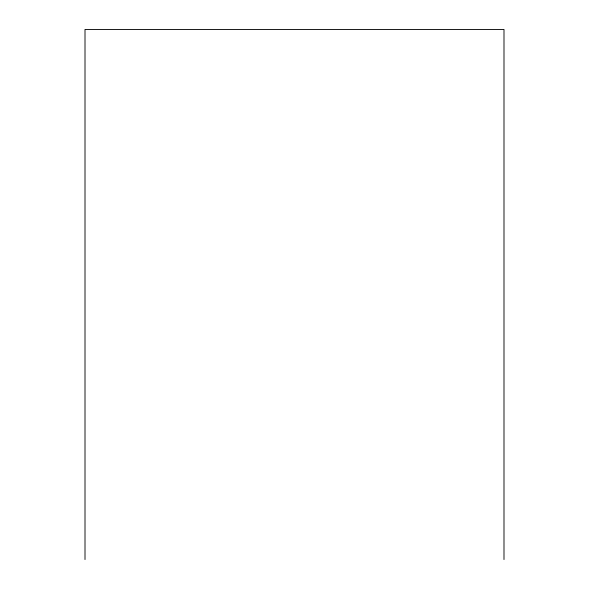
<?xml version="1.0" encoding="UTF-8"?>
<svg xmlns="http://www.w3.org/2000/svg" width="589" height="589" viewBox="0 0 589 589"><rect width="100%" height="100%" fill="white"/><g stroke="black" fill="none" stroke-linecap="round" stroke-linejoin="round"><path stroke-width="0.88" d="M503.993 559.55L503.993 29.45L85.007 29.45L85.007 559.55"/></g></svg>
